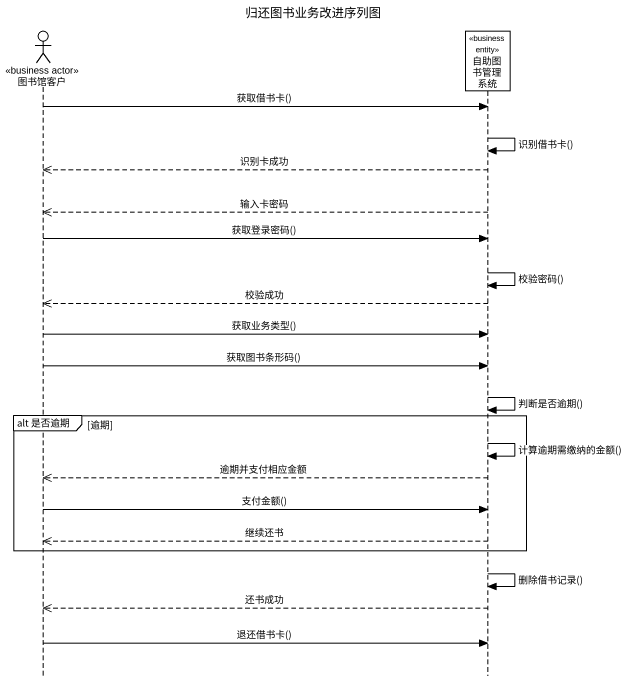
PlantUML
@startuml
title 归还图书业务改进序列图
hide footbox
actor 图书馆客户 <<business actor>>
participant 自助图书管理系统 <<business entity>>

图书馆客户 -> 自助图书管理系统 : 获取借书卡()
自助图书管理系统 -> 自助图书管理系统 : 识别借书卡()
自助图书管理系统 -->> 图书馆客户 : 识别卡成功
自助图书管理系统 -->> 图书馆客户 : 输入卡密码
图书馆客户 -> 自助图书管理系统 : 获取登录密码()
自助图书管理系统 -> 自助图书管理系统 : 校验密码()
自助图书管理系统 -->> 图书馆客户 : 校验成功
图书馆客户 -> 自助图书管理系统 : 获取业务类型()
图书馆客户 -> 自助图书管理系统 : 获取图书条形码()
自助图书管理系统 -> 自助图书管理系统 : 判断是否逾期()
group alt 是否逾期 [逾期]
  自助图书管理系统 -> 自助图书管理系统 : 计算逾期需缴纳的金额()
  自助图书管理系统 -->> 图书馆客户 : 逾期并支付相应金额
  图书馆客户 -> 自助图书管理系统 : 支付金额()
  自助图书管理系统 -->> 图书馆客户 : 继续还书
end
自助图书管理系统 -> 自助图书管理系统 : 删除借书记录()
自助图书管理系统 -->> 图书馆客户 : 还书成功
图书馆客户 -> 自助图书管理系统 : 退还借书卡()
@enduml
